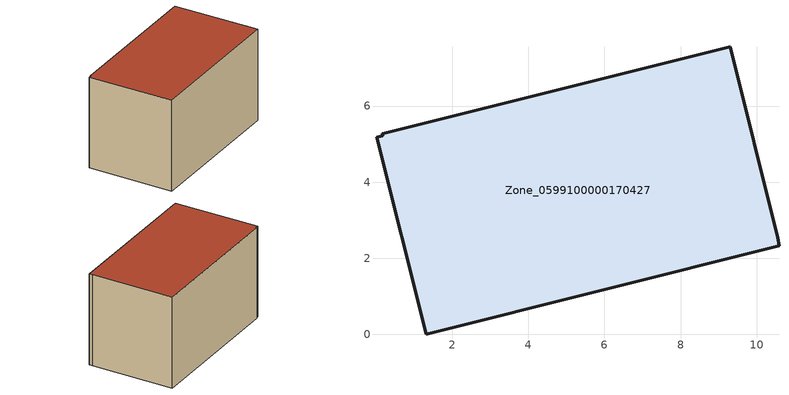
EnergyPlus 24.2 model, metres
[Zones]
Zone_0599100000170427
 floor ground (C_G): 9.3,7.56 10.56,2.54 10.59,2.32 1.31,0 0.01,5.18 0.18,5.22 0.17,5.27 z0
 wall outside (C_F): 0.18,5.22 0.01,5.18 1.31,0 10.59,2.32 10.56,2.54 9.3,7.56 0.17,5.27 0.18,5.22 z0:5.82
 roof outside (C_R): 10.59,2.32 10.56,2.54 9.3,7.56 0.17,5.27 0.18,5.22 0.01,5.18 1.31,0 z5.82
[BUILDING]
Pand.0599100000170427: North Axis=0; Terrain=City; Loads Convergence Tolerance Value=0.04; Temperature Convergence Tolerance Value=0.4; Solar Distribution=FullExterior; Maximum Number of Warmup Days=25; Minimum Number of Warmup Days=1
[Site:Location]
Rotterdam.The.Hague.AP_ZH_NLD Design_Conditions: Latitude=51.96; Longitude=4.45; Time Zone=1; Elevation=-4.5
[SITE:GROUNDTEMPERATURE:BUILDINGSURFACE]
18, 18, 18, 18, 18, 18, 18, 18, 18, 18, 18, 18
[MATERIAL] Thermal Absorptance=0.9; Solar Absorptance=0.7; Visible Absorptance=0.7
Name | Roughness | Thickness | Conductivity | Density | Specific Heat
G.TI.1975-1991 | MediumSmooth | 0.15 | 0.288461 | 540 | 1210
F.TI.1975-1991 | Rough | 0.3 | 0.230769 | 1920 | 840
R.TI.1975-1991 | MediumRough | 0.2 | 0.153846 | 1500 | 1000
[CONSTRUCTION]
C_G: G.TI.1975-1991
C_F: F.TI.1975-1991
C_R: R.TI.1975-1991
[ZONE]
Zone_0599100000170427: Type=1; Multiplier=1; Ceiling Height=Autocalculate; Volume=Autocalculate; Floor Area=autocalculate; Part of Total Floor Area=Yes
[ZONEINFILTRATION:DESIGNFLOWRATE]
Infil_Zone_0599100000170427: Zone or ZoneList or Space or SpaceList=Zone_0599100000170427; Schedule=AlwaysOn; Design Flow Rate Calculation Method=Flow/Area; Flow Rate per Floor Area=0.003; Constant Term Coefficient=1; Temperature Term Coefficient=0; Velocity Term Coefficient=0; Velocity Squared Term Coefficient=0
[HVACTEMPLATE:ZONE:IDEALLOADSAIRSYSTEM]
Zone_0599100000170427: Maximum Heating Supply Air Temperature=50; Minimum Cooling Supply Air Temperature=13; Maximum Heating Supply Air Humidity Ratio=0.0156; Minimum Cooling Supply Air Humidity Ratio=0.0077; Heating Limit=NoLimit; Cooling Limit=NoLimit; Dehumidification Control Type=ConstantSensibleHeatRatio; Cooling Sensible Heat Ratio=0.7; Dehumidification Setpoint=60; Humidification Control Type=None; Humidification Setpoint=30; Outdoor Air Method=None; Outdoor Air Flow Rate per Person=0.00944; Outdoor Air Flow Rate per Zone Floor Area=0; Outdoor Air Flow Rate per Zone=0; Demand Controlled Ventilation Type=None; Outdoor Air Economizer Type=NoEconomizer; Heat Recovery Type=None; Sensible Heat Recovery Effectiveness=0.7; Latent Heat Recovery Effectiveness=0.65
[ZONECONTROL:THERMOSTAT]
ThermostatControl_Zone_0599100000170427: Zone or ZoneList=Zone_0599100000170427; Control Type Schedule=DualSetpointControlType; Control 1=Thermostat_Zone_0599100000170427; Temperature Difference Between Cutout And Setpoint=0
[THERMOSTATSETPOINT:DUALSETPOINT]
Thermostat_Zone_0599100000170427: Heating Setpoint Temperature Schedule=HeatingSetpoint_Zone_0599100000170427; Cooling Setpoint Temperature Schedule=CoolingSetpoint_Zone_0599100000170427
[SCHEDULE:COMPACT]
HeatingSetpoint_Zone_0599100000170427: Through: 12/31, For: AllDays, Until: 24:00, 21
CoolingSetpoint_Zone_0599100000170427: Through: 12/31, For: AllDays, Until: 24:00, 24
DualSetpointControlType: Through: 12/31, For: AllDays, Until: 24:00, 4
AlwaysOn: Through: 12/31, For: AllDays, Until: 24:00, 1
